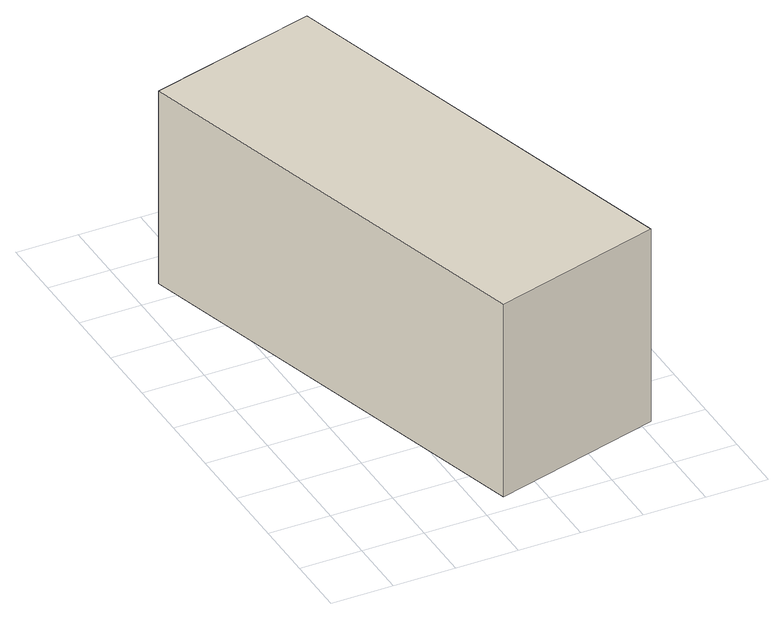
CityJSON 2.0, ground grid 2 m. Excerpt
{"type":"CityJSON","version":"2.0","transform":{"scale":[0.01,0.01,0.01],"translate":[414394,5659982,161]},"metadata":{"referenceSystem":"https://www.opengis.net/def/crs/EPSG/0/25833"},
"CityObjects":{
"building1":{"type":"Building","attributes":{"Dachtyp_tdc":"tdcPolyFlatRoof","Gemeindeschluessel":14612000,"Dachneigung":10.37,"QualitaetDacherkennung":73,"Geometrietyp2DReferenz":"3000","measuredHeight":7.17,"function":"31001_2000","roofType":"2100"},"geometry":[{"type":"Solid","lod":"1","boundaries":[[[[0,1,2,3]],[[4,5,6,7]],[[3,5,4,0]],[[2,6,5,3]],[[1,7,6,2]],[[0,4,7,1]]]]}]}
},
"vertices":[
[93,1476,695],[484,63,695],[1033,215,695],[644,1627,695],[93,1476,30],[644,1627,30],[1033,215,30],[484,63,30]
]}
